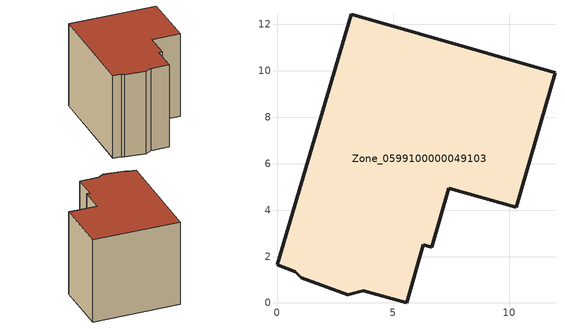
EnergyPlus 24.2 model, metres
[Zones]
Zone_0599100000049103
 floor ground (C_G): 3.72,0.52 3.04,0.35 1.04,1.09 0.79,1.34 0,1.65 3.2,12.44 11.98,9.92 10.3,4.12 7.4,4.95 6.67,2.4 6.31,2.51 5.59,0 z0
 wall outside (C_F): 0,1.65 0.79,1.34 1.04,1.09 3.04,0.35 3.72,0.52 5.59,0 6.31,2.51 6.67,2.4 7.4,4.95 10.3,4.12 11.98,9.92 3.2,12.44 0,1.65 z0:9.02
 roof outside (C_R): 6.31,2.51 6.67,2.4 7.4,4.95 10.3,4.12 11.98,9.92 3.2,12.44 0,1.65 0.79,1.34 1.04,1.09 3.04,0.35 3.72,0.52 5.59,0 z9.02
[BUILDING]
Pand.0599100000049103: North Axis=0; Terrain=City; Loads Convergence Tolerance Value=0.04; Temperature Convergence Tolerance Value=0.4; Solar Distribution=FullExterior; Maximum Number of Warmup Days=25; Minimum Number of Warmup Days=1
[Site:Location]
Rotterdam.The.Hague.AP_ZH_NLD Design_Conditions: Latitude=51.96; Longitude=4.45; Time Zone=1; Elevation=-4.5
[SITE:GROUNDTEMPERATURE:BUILDINGSURFACE]
18, 18, 18, 18, 18, 18, 18, 18, 18, 18, 18, 18
[MATERIAL] Thermal Absorptance=0.9; Solar Absorptance=0.7; Visible Absorptance=0.7
Name | Roughness | Thickness | Conductivity | Density | Specific Heat
G.TC.1946 | MediumSmooth | 0.15 | 1 | 540 | 1210
F.TC.1946 | Rough | 0.3 | 0.857143 | 1920 | 840
R.TC.1946 | MediumRough | 0.2 | 0.909091 | 1500 | 1000
[CONSTRUCTION]
C_G: G.TC.1946
C_F: F.TC.1946
C_R: R.TC.1946
[ZONE]
Zone_0599100000049103: Type=1; Multiplier=1; Ceiling Height=Autocalculate; Volume=Autocalculate; Floor Area=autocalculate; Part of Total Floor Area=Yes
[ZONEINFILTRATION:DESIGNFLOWRATE]
Infil_Zone_0599100000049103: Zone or ZoneList or Space or SpaceList=Zone_0599100000049103; Schedule=AlwaysOn; Design Flow Rate Calculation Method=Flow/Area; Flow Rate per Floor Area=0.003; Constant Term Coefficient=1; Temperature Term Coefficient=0; Velocity Term Coefficient=0; Velocity Squared Term Coefficient=0
[HVACTEMPLATE:ZONE:IDEALLOADSAIRSYSTEM]
Zone_0599100000049103: Maximum Heating Supply Air Temperature=50; Minimum Cooling Supply Air Temperature=13; Maximum Heating Supply Air Humidity Ratio=0.0156; Minimum Cooling Supply Air Humidity Ratio=0.0077; Heating Limit=NoLimit; Cooling Limit=NoLimit; Dehumidification Control Type=ConstantSensibleHeatRatio; Cooling Sensible Heat Ratio=0.7; Dehumidification Setpoint=60; Humidification Control Type=None; Humidification Setpoint=30; Outdoor Air Method=None; Outdoor Air Flow Rate per Person=0.00944; Outdoor Air Flow Rate per Zone Floor Area=0; Outdoor Air Flow Rate per Zone=0; Demand Controlled Ventilation Type=None; Outdoor Air Economizer Type=NoEconomizer; Heat Recovery Type=None; Sensible Heat Recovery Effectiveness=0.7; Latent Heat Recovery Effectiveness=0.65
[ZONECONTROL:THERMOSTAT]
ThermostatControl_Zone_0599100000049103: Zone or ZoneList=Zone_0599100000049103; Control Type Schedule=DualSetpointControlType; Control 1=Thermostat_Zone_0599100000049103; Temperature Difference Between Cutout And Setpoint=0
[THERMOSTATSETPOINT:DUALSETPOINT]
Thermostat_Zone_0599100000049103: Heating Setpoint Temperature Schedule=HeatingSetpoint_Zone_0599100000049103; Cooling Setpoint Temperature Schedule=CoolingSetpoint_Zone_0599100000049103
[SCHEDULE:COMPACT]
HeatingSetpoint_Zone_0599100000049103: Through: 12/31, For: AllDays, Until: 24:00, 21
CoolingSetpoint_Zone_0599100000049103: Through: 12/31, For: AllDays, Until: 24:00, 24
DualSetpointControlType: Through: 12/31, For: AllDays, Until: 24:00, 4
AlwaysOn: Through: 12/31, For: AllDays, Until: 24:00, 1
